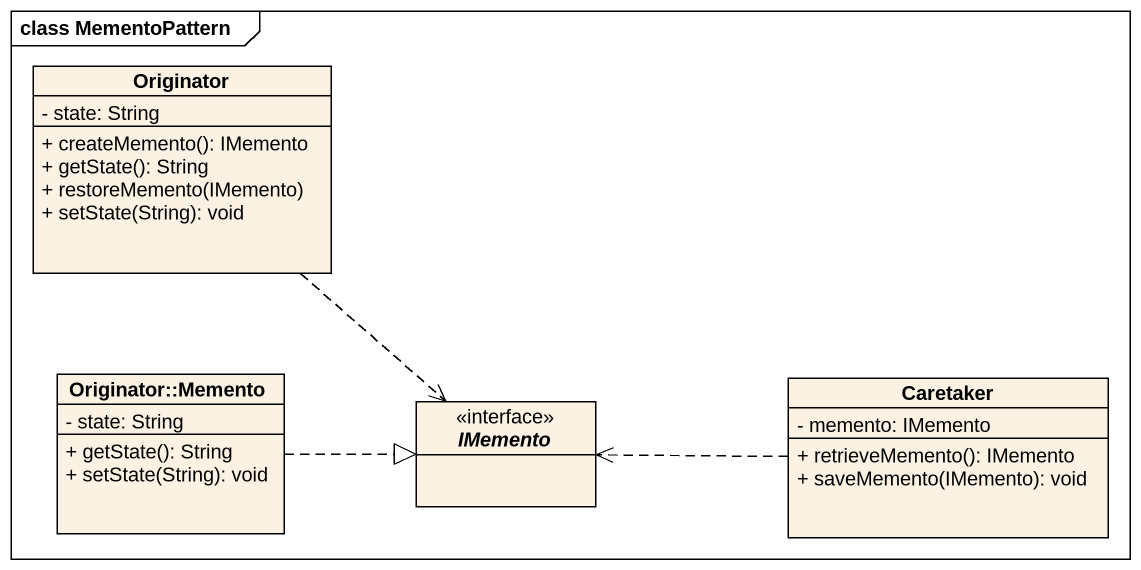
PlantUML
@startuml
mainframe class MementoPattern
hide circle
hide empty members
skinparam classAttributeIconSize 0
class Originator {
  - state: String
  + createMemento(): IMemento
  + getState(): String
  + restoreMemento(IMemento)
  + setState(String): void
}
class "Originator::Memento" as Originator_Memento {
  - state: String
  + getState(): String
  + setState(String): void
}
interface IMemento <<interface>>
class Caretaker {
  - memento: IMemento
  + retrieveMemento(): IMemento
  + saveMemento(IMemento): void
}
Originator ..> IMemento
Originator_Memento .right.|> IMemento
Caretaker .left.> IMemento
@enduml
